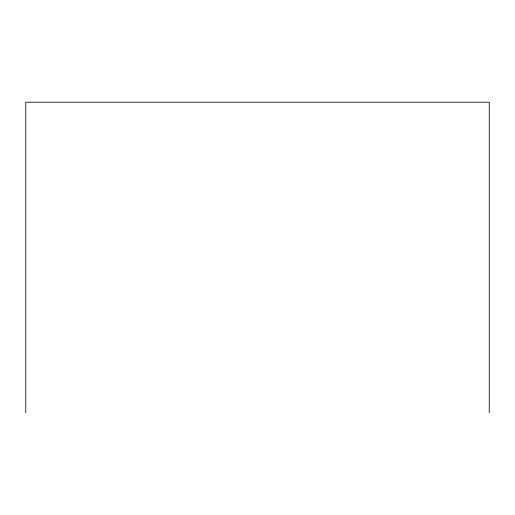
<?xml version="1.0" encoding="UTF-8"?>
<svg xmlns="http://www.w3.org/2000/svg" width="515" height="515" viewBox="0 0 515 515"><rect width="100%" height="100%" fill="white"/><g stroke="black" fill="none" stroke-linecap="round" stroke-linejoin="round"><path stroke-width="0.77" d="M489.25 412.766L489.25 102.234L25.75 102.234L25.75 412.766"/></g></svg>
